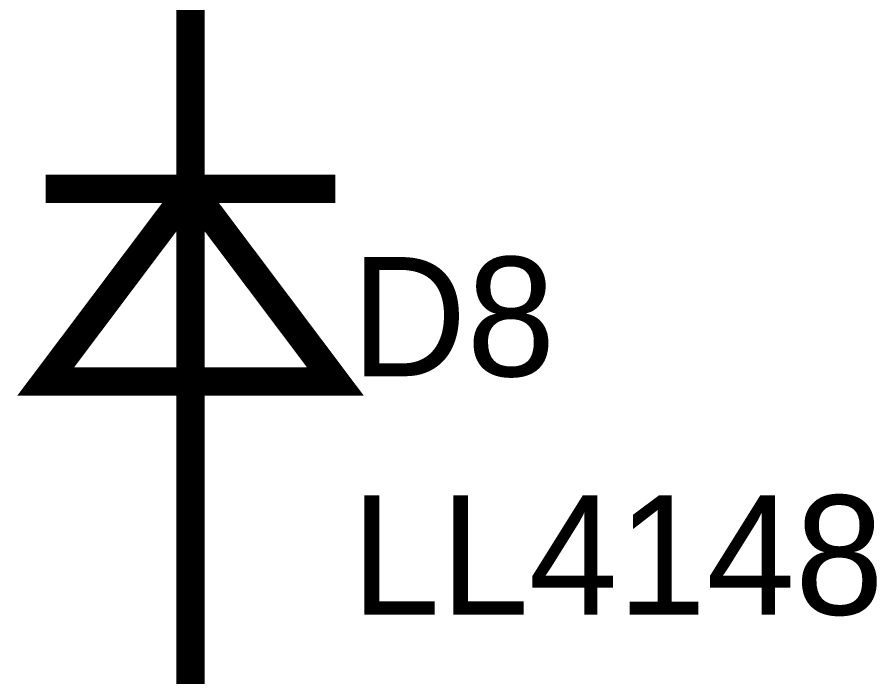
# Model space of a CAD drawing. Header units: inches. Extents: x 0 to 22.3, y 0 to 15.7.
# Drawn here: x 1.0283 to 1.385, y 7.2372 to 7.5111 of the extents above; entities that cross this region are included whole.
import ezdxf

# ---------------------------------------------------------------- set-up
doc = ezdxf.new("R2010")
doc.units = ezdxf.units.IN
doc.header["$MEASUREMENT"] = 0
doc.layers.add('Sheet', color=255, linetype='Continuous')

msp = doc.modelspace()

# ---------------------------------------------------------------- linework, layer by layer
at = {"layer": 'Sheet'}
for points in [[(1.10024, 7.59983, 0.0118, 0.0118, 0), (1.10024, 7.49993, 0.0118, 0.0118, 0)], [(1.10024, 7.40004, 0.0118, 0.0118, 0), (1.10024, 7.49993, 0.0118, 0.0118, 0)], [(1.04012, 7.43982, 0.0118, 0.0118, 0), (1.16035, 7.43982, 0.0118, 0.0118, 0)], [(1.10024, 7.40004, 0.0118, 0.0118, 0), (1.10024, 7.2997, 0.0118, 0.0118, 0)], [(1.10024, 7.2997, 0.0118, 0.0118, 0), (1.10024, 7.19981, 0.0118, 0.0118, 0)]]:
    msp.add_lwpolyline(points, format="xyseb", dxfattribs=at)
for points in [[(1.04012, 7.35982, 0.0118, 0.0118, 0), (1.16035, 7.35982, 0.0118, 0.0118, 0), (1.10024, 7.43982, 0.0118, 0.0118, 0), (1.04012, 7.35982, 0.0118, 0.0118, 0)], [(1.04012, 7.35982, 0.0039, 0.0039, 0), (1.16035, 7.35982, 0.0039, 0.0039, 0), (1.10024, 7.43982, 0.0039, 0.0039, 0), (1.04012, 7.35982, 0.0039, 0.0039, 0)]]:
    msp.add_lwpolyline(points, format="xyseb", close=True, dxfattribs=at)

# ---------------------------------------------------------------- texts
for s, p in [('D8', (1.16698, 7.36203)), ('LL4148', (1.16698, 7.26302))]:
    msp.add_text(s, height=0.049505, dxfattribs=at).set_placement(p)

doc.saveas('drawing.dxf')
